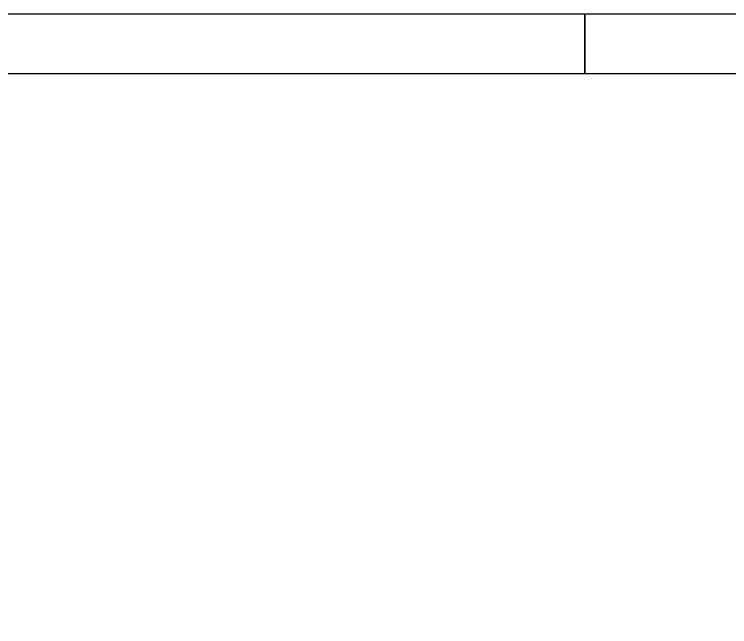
# Model space of a CAD drawing. Header units: millimetres. Extents: x 0 to 8613, y 0 to 4972.
# Drawn here: x 5550 to 7081, y 3661 to 4972 of the extents above; entities that cross this region are included whole.
import ezdxf

# ---------------------------------------------------------------- set-up
doc = ezdxf.new("R2010")
doc.units = ezdxf.units.MM
doc.layers.add('PT Top Left', color=52, linetype='Continuous', true_color=0xcdcd00)
doc.layers.add('Walls', color=1, linetype='Continuous', true_color=0xff0000)
doc.layers.add('Rooms$Living Room', color=7, linetype='Continuous')
doc.layers.add('Windows', color=7, linetype='Continuous')

msp = doc.modelspace()

# ---------------------------------------------------------------- linework, layer by layer
at = {"layer": 'PT Top Left'}
for p in [(6771, 4972), (6771, 4845)]:
    msp.add_point(p, dxfattribs=at)
at = {"layer": 'Rooms$Living Room'}
msp.add_lwpolyline([(2007, 3156), (2007, 4845), (8486, 4845), (8486, 1326), (5549.5, 1326), (5549.5, 3156)], close=True, dxfattribs=at)
at = {"layer": 'Walls'}
for points in [[(6771, 4972), (4256, 4972)], [(6771, 4845), (6771, 4972)], [(4256, 4845), (6771, 4845)]]:
    msp.add_open_spline(points, degree=1, dxfattribs=at)
at = {"layer": 'Windows'}
msp.add_lwpolyline([(6771, 4845), (7871, 4845), (7871, 4972), (6771, 4972)], close=True, dxfattribs=at)

doc.saveas('drawing.dxf')
